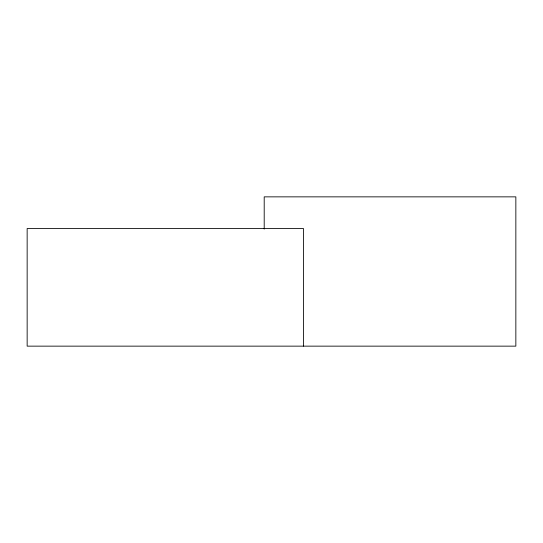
<?xml version="1.0" encoding="UTF-8"?>
<svg xmlns="http://www.w3.org/2000/svg" width="543" height="543" viewBox="0 0 543 543"><rect width="100%" height="100%" fill="white"/><g stroke="black" fill="none" stroke-linecap="round" stroke-linejoin="round"><path stroke-width="0.81" d="M303.469 346.142L303.469 228.515L27.15 228.515L27.15 346.142L515.85 346.142L515.85 196.858L264.203 196.858L264.203 229.092"/></g></svg>
